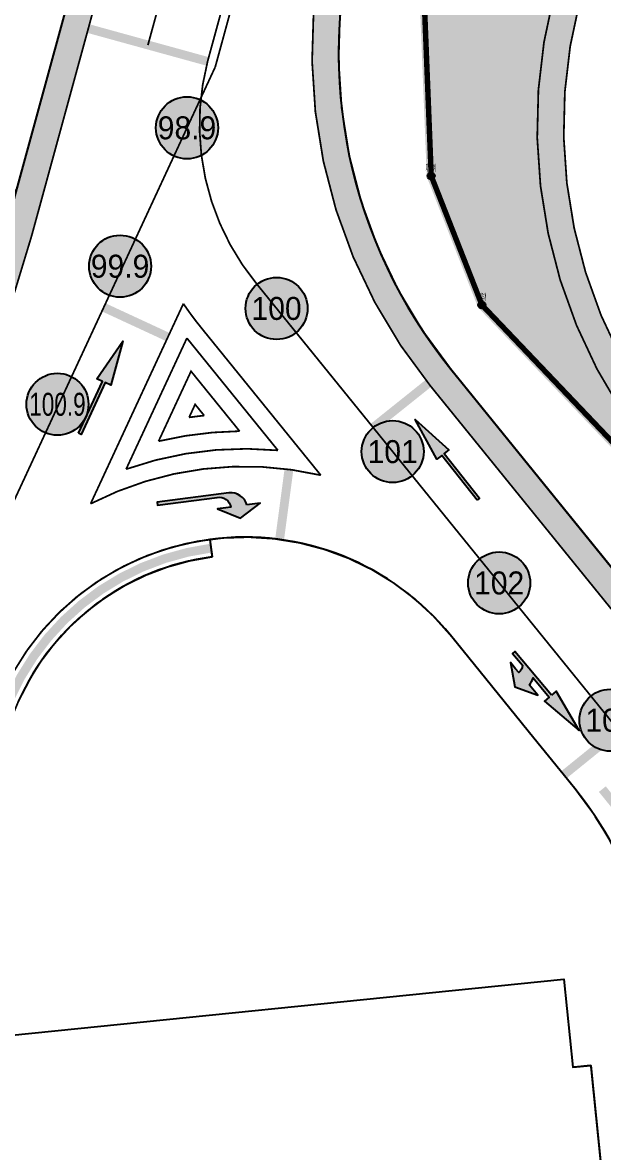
# Model space of a CAD drawing. Header units: millimetres. Extents: x 9 to 403, y 12 to 283.
# Drawn here: x 76.7 to 109.5, y 90.4 to 154.3 of the extents above; entities that cross this region are included whole.
import ezdxf
from ezdxf.enums import TextEntityAlignment as Align

# ---------------------------------------------------------------- set-up
doc = ezdxf.new("R2010")
doc.units = ezdxf.units.MM
for name, pattern in [('CENTER', [2, 1.25, -0.25, 0.25, -0.25]), ('DASHED', [0.75, 0.5, -0.25]), ('PHANTOM2', [12.5, 10, -0.5, 0.5, -0.5, 0.5, -0.5])]:
    doc.linetypes.add(name, pattern=pattern)
for name, color, linetype in [('1-지적경계점', 6, 'Continuous'), ('3-노면표시', 7, 'Continuous'), ('CODE', 2, 'Continuous'), ('LSMD_CONT_LDREG_41500', 1, 'Continuous'), ('가구1', 5, 'Continuous'), ('건축계획', 7, 'Continuous'), ('도로레벨', 5, 'Continuous'), ('도로레벨1', 7, 'Continuous'), ('도로해치', 253, 'Continuous'), ('사업부지', 7, 'Continuous'), ('성토옹벽', 6, 'Continuous'), ('솔리드', 7, 'PHANTOM2'), ('절토옹벽', 2, 'Continuous')]:
    doc.layers.add(name, color=color, linetype=linetype)
doc.styles.add('ghs', font='romans.shx', dxfattribs={"bigfont": 'ghs.shx'})
doc.styles.add('HY헤드라인', font='H2HDRM.TTF')

# ---------------------------------------------------------------- blocks, each defined once
blk = doc.blocks.new('NM직진')
at = {"layer": '3-노면표시'}
blk.add_hatch(color=256, dxfattribs=at).paths.add_polyline_path([(-0.1730768365396216, 1.819e-12), (-0.1730768365396216, 3.230767615360491), (-0.5192305096134078, 3.230767615360491), (-0.0865384182707203, 5.769227884570682), (0.3461536730719672, 3.230767615360491), (-1.819e-12, 3.230767615360491), (0, 0)])
blk.add_lwpolyline([(-0.1730768365396216, 1.819e-12), (-0.1730768365396216, 3.230767615360491), (-0.5192305096134078, 3.230767615360491), (-0.0865384182707203, 5.769227884570682), (0.3461536730719672, 3.230767615360491), (-1.819e-12, 3.230767615360491), (0, 0)], close=True, dxfattribs=at)
blk = doc.blocks.new('NM좌회전')
at = {"layer": '3-노면표시'}
h = blk.add_hatch(color=256, dxfattribs=at)
edge = h.paths.add_edge_path()
edge.add_arc((-0.9595495732236115, 4.071449360168137), 0.9598674876828718, 1.4746845060361125, 80.89716582540711, ccw=False)
edge.add_line((0, 4.096151798044047), (0, 0))
edge.add_line((0, 0), (-0.1730768365378026, 0))
edge.add_line((-0.1730768365378026, 0), (-0.1730768365378026, 3.403844451895565))
edge.add_arc((-0.8364772293463837, 3.432746337409017), 0.6640296681360046, 357.5054136388869, 87.51548051717604)
edge.add_line((-0.8076919038412597, 4.096151798044047), (-0.8076919038412597, 3.807690403815286))
edge.add_line((-0.8076919038412597, 3.807690403815286), (-0.8076919038412597, 3.346152173049631))
edge.add_line((-0.8076919038412597, 3.346152173049631), (-1.499999249988832, 4.557690028808792))
edge.add_line((-1.499999249988832, 4.557690028808792), (-0.8076919038412597, 5.769227884568862))
edge.add_line((-0.8076919038412597, 5.769227884568862), (-0.8076919038394407, 5.019228259574447))
blk.add_lwpolyline([(-0.8076919038394407, 5.019228259574447, -0.3611191204174331), (0, 4.096151798044047), (0, 0), (-0.1730768365378026, 0), (-0.1730768365378026, 3.403844451895565, 0.4142650246982413), (-0.8076919038412597, 4.096151798044047), (-0.8076919038412597, 3.807690403815286), (-0.8076919038412597, 3.346152173049631), (-1.499999249988832, 4.557690028808792), (-0.8076919038412597, 5.769227884568862)], format="xyb", close=True, dxfattribs=at)
blk = doc.blocks.new('NM직우')
at = {"layer": '3-노면표시'}
h = blk.add_hatch(color=256, dxfattribs=at)
edge = h.paths.add_edge_path()
edge.add_line((0, 3.230767615358686), (0, 0))
edge.add_line((0, 0), (0.1730768365370636, 0))
edge.add_line((0.1730768365370636, 0), (0.1730768365370636, 0.8820304433823338))
edge.add_arc((0.6287692896893975, 0.3990399793935591), 0.664029668135456, 92.48451948285032, 133.334240361287, ccw=False)
edge.add_line((0.5999839641839912, 1.062445440028028), (0.5999839641839912, 0.7739840457995655))
edge.add_line((0.5999839641839912, 0.7739840457995655), (0.5999839641839912, 0.3124458150340388))
edge.add_line((0.5999839641839912, 0.3124458150340388), (1.292291310332274, 1.523983670793555))
edge.add_line((1.292291310332274, 1.523983670793555), (0.5999839641839912, 2.735521526553057))
edge.add_line((0.5999839641839912, 2.735521526553057), (0.5999839641839912, 1.985521901559081))
edge.add_arc((0.7518416335684556, 1.037743002152299), 0.9598674876833847, 99.1028341746057, 127.082419178465)
edge.add_line((0.1730768365370636, 1.803495510231002), (0.1730768365370636, 3.230767615358686))
edge.add_line((0.1730768365370636, 3.230767615358686), (0.5192305096112193, 3.230767615358686))
edge.add_line((0.5192305096112193, 3.230767615358686), (0.08653841826853181, 5.769227884569089))
edge.add_line((0.0865384182685318, 5.769227884569089), (-0.3461536730741557, 3.230767615358686))
edge.add_line((-0.3461536730741557, 3.230767615358686), (0, 3.230767615358686))
blk.add_lwpolyline([(0, 3.230767615358686), (0, 0), (0.1730768365370636, 0), (0.1730768365370636, 0.8820304433823338, -0.1801523798174008), (0.5999839641839912, 1.062445440028028), (0.5999839641839912, 0.7739840457995655), (0.5999839641839912, 0.3124458150340388), (1.292291310332274, 1.523983670793555), (0.5999839641839912, 2.735521526553057), (0.5999839641839912, 1.985521901559081, 0.1226941417341954), (0.1730768365370636, 1.803495510231002), (0.1730768365370636, 3.230767615358686), (0.5192305096112193, 3.230767615358686), (0.0865384182685318, 5.769227884569089), (-0.3461536730741557, 3.230767615358686)], format="xyb", close=True, dxfattribs=at)
blk = doc.blocks.new('JJ')
at = {"layer": '1-지적경계점'}
for p, q in [((151516.9631145289, 464492.3389579273), (151516.5631145289, 464492.3389579273)), ((151516.7631145289, 464492.1389579272), (151516.7631145289, 464492.5389579273))]:
    blk.add_line(p, q, dxfattribs=at)
blk.add_circle((151516.7631145289, 464492.3389579273), 0.2, dxfattribs=at)
at = {"layer": '1-지적경계점', "extrusion": (2.7929265565e-06, -1.90342140571e-05, 0.9999999998149491), "style": 'ghs', "width": 0.2870420396340398}
blk.add_text('지적경계', height=0.3999990935341716, dxfattribs=at).set_placement((151516.4507297681, 464492.5444628144, -8.418076201682998), (151517.04139716, 464492.5444628144, -8.418076201682998), align=Align.FIT)
blk = doc.blocks.new('구배4')
at = {"layer": '도로레벨', "linetype": 'Continuous', "true_color": 0xffffff}
h = blk.add_hatch(color=7, dxfattribs=at)
edge = h.paths.add_edge_path()
edge.add_arc((297445.3605552225, 358740.1302085304), 1.755, 0, 360)
h = blk.add_hatch(color=7, dxfattribs=at)
edge = h.paths.add_edge_path()
edge.add_arc((297451.9264172204, 358732.0246332055), 1.755, 0, 360)
h = blk.add_hatch(color=7, dxfattribs=at)
edge = h.paths.add_edge_path()
edge.add_arc((297457.9493906065, 358724.5892554169), 1.755, 0, 360)
h = blk.add_hatch(color=7, dxfattribs=at)
edge = h.paths.add_edge_path()
edge.add_arc((297464.2438082989, 358716.8187788606), 1.755, 0, 360)
h = blk.add_hatch(color=7, dxfattribs=at)
edge = h.paths.add_edge_path()
edge.add_arc((297470.5381567344, 358709.0482462039), 1.755, 0, 360)
at = {"layer": '도로레벨', "color": 7, "linetype": 'Continuous'}
for centre in [(297445.3605552225, 358740.1302085304, 16.504), (297451.9264172204, 358732.0246332055, 16.504), (297457.9493906065, 358724.5892554169, 16.504), (297464.2438082989, 358716.8187788606, 16.504), (297470.5381567344, 358709.0482462039, 16.504)]:
    blk.add_circle(centre, 1.755, dxfattribs=at)
at = {"layer": '도로레벨1', "color": 5, "linetype": 'Continuous', "style": 'HY헤드라인'}
for s, p in [('100', (297445.3605552225, 358740.1302085304, 16.504)), ('101', (297451.9264172204, 358732.0246332055, 16.504)), ('102', (297457.9493906065, 358724.5892554169, 16.504)), ('103', (297464.2438082989, 358716.8187788606, 16.504)), ('104', (297470.5381567344, 358709.0482462039, 16.504))]:
    blk.add_text(s, height=1.3, dxfattribs=at).set_placement(p, align=Align.MIDDLE_CENTER)

msp = doc.modelspace()

# ---------------------------------------------------------------- hatches: boundary and pattern name
at = {"layer": '도로레벨', "linetype": 'Continuous', "true_color": 0xffffff}
h = msp.add_hatch(color=7, dxfattribs=at)
edge = h.paths.add_edge_path()
edge.add_arc((85.98766607425284, 148.3707678845209), 1.755, 0, 360)
h = msp.add_hatch(color=7, dxfattribs=at)
edge = h.paths.add_edge_path()
edge.add_arc((82.20145157946615, 140.5372636924554), 1.755, 0, 360)
h = msp.add_hatch(color=7, dxfattribs=at)
edge = h.paths.add_edge_path()
edge.add_arc((78.65877630370312, 132.7206035430833), 1.755, 0, 360)
at = {"layer": '사업부지', "linetype": 'Continuous', "ltscale": 10}
h = msp.add_hatch(dxfattribs=at)
h.set_pattern_fill('AR-HBONE', color=8, scale=0.1, style=0)
h.set_pattern_definition([(45, (-264112.2288607929, -407444.1227390573), (0, 0.565685424949238), [1.200000000000001, -0.4000000000000004]), (135, (-264111.9460180674, -407443.8398963449), (0, 0.565685424949238), [1.2, -0.4])])
edge = h.paths.add_edge_path()
edge.add_arc((123.0578339104039, 152.6534523189008), 28.50000000067526, 164.7264985139124, 219.0089492971459, ccw=False)
edge.add_line((95.56447235006715, 160.1611197429999), (106.1979774560394, 199.1014168306543))
edge.add_arc((110.5390345381537, 197.9159956637128), 4.499999992579293, 90.00000006447777, 164.7264985574904, ccw=False)
edge.add_line((110.5390345330896, 202.4159956562622), (111.3325384135904, 202.4159956562622))
edge.add_arc((111.3325384135904, 203.9159956562622), 1.5, 270, 0)
edge.add_line((112.8325384135904, 203.9159956562622), (110.5390345330896, 203.9159956562622))
edge.add_arc((110.5390345333225, 197.9159956556801), 6.000000000577955, 90.00000000222337, 164.726498495999)
edge.add_line((104.7509584154549, 199.4965572205662), (94.11745332438375, 160.5562601357057))
edge.add_arc((123.0578339082502, 152.6534523041743), 29.99999999934917, 164.7264984801628, 219.0089492619996)
edge.add_line((99.74640423316384, 133.7701992352783), (110.3075409706297, 120.732445871207))
edge.add_line((110.3075409706297, 120.732445871207), (111.8240284051361, 118.8603378336235))
edge.add_line((111.8240284051361, 118.8603378336235), (118.5496962841215, 110.5574814413964))
edge.add_arc((117.6055336472426, 111.723052937287), 1.499999998962363, 309.0089484785146, 39.00894848476893)
edge.add_line((118.7711051430168, 112.6672155742823), (112.9895999010267, 119.8045004864513))
edge.add_line((112.9895999010267, 119.8045004864513), (111.4731124665203, 121.6766085258974))
edge.add_line((111.4731124665203, 121.6766085258974), (100.9119757290545, 134.7143618890374))
h = msp.add_hatch(dxfattribs=at)
h.set_pattern_fill('AR-HBONE', color=8, scale=0.1, style=0)
h.set_pattern_definition([(45, (-296720.1410720054, -354806.9224051472), (4.440892098500626e-17, 0.565685424949238), [1.200000000000001, -0.4000000000000004]), (135, (-296719.858229293, -354806.6395624347), (4.440892098500626e-17, 0.565685424949238), [1.2, -0.4])])
edge = h.paths.add_edge_path()
edge.add_arc((108.1847318988374, 195.0723302168013), 8.499999999992937, 357.46440021136016, 56.78516630010512, ccw=False)
edge.add_arc((108.1847318988374, 195.0723302168013), 8.499999999997353, 345.3748733597982, 357.46440021136, ccw=False)
edge.add_line((116.409319440202, 192.9261336334572), (106.7447586791903, 155.8899056180786))
edge.add_arc((135.2889154406229, 148.4413410052481), 29.50000000020882, 165.3748733598192, 223.5788823727417)
edge.add_line((113.9183488303178, 128.1054396786318), (139.9758775305316, 100.7221365218107))
edge.add_arc((152.6533314913476, 112.7858077935349), 17.50000009946504, 223.578886552124, 282.2641589090065)
edge.add_arc((152.6533314578199, 112.785807684512), 17.50000000003145, 282.2641590920945, 315.1861856623129)
edge.add_arc((174.6447570205863, 90.93684428311519), 13.4999999999482, 75.37487335987049, 135.186185662344, ccw=False)
edge.add_line((178.0534221823408, 103.9994244958331), (179.9119767580495, 103.5144368341831))
edge.add_line((179.9119767580495, 103.5144368341831), (180.290717303761, 104.9658346427428))
edge.add_line((180.290717303761, 104.9658346427428), (178.4321627558755, 105.4508222972332))
edge.add_arc((174.6447570205863, 90.93684428305698), 15.00000000001573, 75.37487335989026, 135.186185662291)
edge.add_arc((152.6533314578199, 112.785807684512), 16.00000000002185, 282.26415909214387, 315.1861856622119, ccw=False)
edge.add_arc((152.6533314578199, 112.785807684512), 16.00000000002493, 223.5788867352592, 282.2641590921439, ccw=False)
edge.add_line((141.0625165090395, 101.7561654045536), (115.0049878105136, 129.1394685596866))
edge.add_arc((135.2889154405647, 148.4413410053063), 28.00000000016149, 165.3748733599211, 223.5788823728654, ccw=False)
edge.add_line((108.1961564805905, 155.5111650445439), (117.8607172416022, 192.5473930599225))
edge.add_arc((108.1847318988374, 195.0723302168013), 9.999999999976549, 345.3748733597546, 357.4644002112569)
edge.add_arc((108.1847318988374, 195.0723302168013), 9.999999999976517, 357.4644002112572, 62.33622634675494)
edge.add_line((112.827553357646, 203.9292037566598), (112.8408605458761, 202.1836216622438))
h = msp.add_hatch(dxfattribs=at)
h.set_pattern_fill('AR-HBONE', color=8, scale=0.1, style=0)
h.set_pattern_definition([(45, (-274196.2781747405, -385484.8149053951), (0, 0.565685424949238), [1.200000000000001, -0.4000000000000004]), (135, (-274195.9953320299, -385484.5320626826), (0, 0.565685424949238), [1.2, -0.4])])
edge = h.paths.add_edge_path()
edge.add_line((41.35656719166661, 39.85704173215765), (43.01745103556539, 39.85704173215765))
edge.add_line((43.01745103556539, 39.85704173215765), (45.19937645155812, 44.44659776867468))
edge.add_line((45.19937645155812, 44.44659776867468), (47.72065569717313, 49.74996524279106))
edge.add_line((47.72065569717313, 49.74996524279106), (48.37255695719148, 51.12120244906384))
edge.add_arc((-2.202924457603444, 75.1653426417439), 55.99999997961187, 334.5730714387743, 345.7319042748742)
edge.add_line((52.06965017575646, 61.36361664229173), (63.2976460184517, 105.5155031147702))
edge.add_arc((144.7065079833927, 84.81291406949151), 83.99999998614864, 155.136387039377, 165.7319042462983, ccw=False)
edge.add_line((68.49236549693967, 120.1315279237284), (71.45405893284703, 126.5225750047072))
edge.add_arc((-19.27706306915854, 168.5685438855841), 99.9999999888662, 335.1363870308743, 344.7264985155114)
edge.add_line((77.19087220985318, 142.2258511769875), (90.19490711647893, 189.847117892216))
edge.add_arc((39.30807124335195, 203.7428876308082), 52.74999981638522, 344.7264992158724, 345.4516607360083)
edge.add_arc((84.5590816910925, 191.9994410478799), 5.999999994584322, 345.4516599484725, 90.0000264669585)
edge.add_line((84.55907891947652, 197.9994410413607), (79.55771945673848, 197.9994387232988))
edge.add_arc((81.05771945673848, 197.9994394217907), 1.500000002793968, 180.0000266590735, 270.0000267657952)
edge.add_line((81.05772015709306, 196.4994394180654), (84.55907960492993, 196.4994410413607))
edge.add_arc((84.5590816910925, 191.9994410404294), 4.500000000157605, 345.45166002640866, 90.00002656184682, ccw=False)
edge.add_arc((39.30807121354962, 203.742887739773), 51.24999989249027, 344.7264991352543, 345.4516606554489, ccw=False)
edge.add_line((88.74788809079553, 190.2422582839905), (75.74385318416978, 142.6209915696933))
edge.add_arc((-19.27706308405971, 168.568543917249), 98.49999999961857, 335.13638701751415, 344.72649850068575, ccw=False)
edge.add_line((70.09309208650018, 127.1532645372032), (67.13139866549398, 120.7622174571558))
edge.add_arc((144.7065079833927, 84.8129140154748), 85.50000000971745, 155.136387003055, 165.7319042117385)
edge.add_line((61.84391632933045, 105.8851922040163), (50.61592050153638, 61.73330573246915))
edge.add_arc((-2.202924457603444, 75.16534269203532), 54.49999999983003, 334.57307138846335, 345.7319042254435, ccw=False)
edge.add_line((47.01785657066728, 51.76524192069758), (46.36595531064893, 50.39400471256215))
edge.add_line((46.36595531064893, 50.39400471256215), (43.84467607993508, 45.09063723937709))
edge.add_line((43.84467607993508, 45.09063723937709), (41.35656719166661, 39.85704173215765))
at = {"layer": '솔리드', "linetype": 'Continuous'}
h = msp.add_hatch(dxfattribs=at)
h.set_pattern_fill('CROSS', color=8, scale=3, style=0)
h.set_pattern_definition([(0, (-296696.9569723642, -354727.4611663663), (0.75, 0.75), [0.375, -1.125]), (90, (-296696.7694723642, -354727.6486663663), (-0.7499999999999999, 0.75), [0.375, -1.125])])
edge = h.paths.add_edge_path()
edge.add_line((132.3701780035707, 236.8150489718361), (130.3788605334784, 236.0000489742202))
edge.add_line((130.3788605334784, 236.0000489742202), (127.8685123304102, 233.0523044947009))
edge.add_line((127.8685123304102, 233.0523044947009), (134.974273132052, 231.1980644519032))
edge.add_arc((135.3530137055867, 232.6494622533033), 1.49999999998355, 255.3748733595067, 345.3748733595068)
edge.add_line((136.8044115069869, 232.2707216797686), (137.7386382550548, 235.850836256676))
edge.add_line((137.7386382550548, 235.850836256676), (165.6133562654803, 228.5769609095702))
edge.add_line((165.6133562654803, 228.5769609095702), (164.6794301477574, 224.9979983987693))
edge.add_arc((166.1308279491576, 224.6192578253509), 1.499999999954156, 165.3748733638094, 255.3748733460374)
edge.add_line((165.7520873752736, 223.167860024009), (166.1309459355042, 223.0677668066752))
edge.add_line((166.1309459355042, 223.0677668066752), (164.6159836413652, 217.2621756010163))
edge.add_line((164.6159836413652, 217.2621756010163), (150.9728443079592, 220.8223369922895))
edge.add_arc((150.5941037344245, 219.3709391908893), 1.49999999998355, 75.37487335950675, 165.3748733595068)
edge.add_line((149.1427059330243, 219.7496797644241), (148.9154615867964, 218.8788410756212))
edge.add_line((148.9154615867964, 218.8788410756212), (226.3233443289727, 198.6793438202991))
edge.add_line((226.3233443289727, 198.6793438202991), (229.0411688208777, 197.971162234881))
edge.add_line((229.0411688208777, 197.971162234881), (223.6459461276035, 205.3510073214826))
edge.add_line((223.6459461276035, 205.3510073214826), (224.4532195183646, 205.9411849833383))
edge.add_line((224.4532195183646, 205.9411849833383), (229.6382601203594, 198.8488370702077))
edge.add_line((229.6382601203594, 198.8488370702077), (247.8255485755589, 194.1028135111379))
edge.add_line((247.8255485755589, 194.1028135111379), (240.705720973151, 166.8184292348275))
edge.add_line((240.705720973151, 166.8184292348275), (240.9413488888612, 166.7569424105865))
edge.add_line((240.9413488888612, 166.7569424105865), (232.0283216965116, 132.600713896955))
edge.add_line((232.0283216965116, 132.600713896955), (238.1725724348879, 130.9973789771726))
edge.add_line((238.1725724348879, 130.9973789771726), (235.6728849219588, 121.4181534165806))
edge.add_line((235.6728849219588, 121.4181534165806), (229.5286341835825, 123.0214883364212))
edge.add_line((229.5286341835825, 123.0214883364212), (226.2462162374367, 110.4427072974328))
edge.add_line((226.2462162374367, 110.4427072974328), (221.9843617183004, 111.5548331635479))
edge.add_line((221.9843617183004, 111.5548331635479), (220.4576315927051, 105.7041456418052))
edge.add_line((220.4576315927051, 105.7041456418052), (220.9693092478054, 104.5090782890735))
edge.add_line((220.9693092478054, 104.5090782890735), (204.2784179538802, 97.3627395495829))
edge.add_line((204.2784179538802, 97.3627395495829), (194.5517234001971, 95.46812370679675))
edge.add_line((194.5517234001971, 95.46812370679675), (192.6598351602523, 94.82560470657756))
edge.add_line((192.6598351602523, 94.82560470657756), (177.1782584211986, 98.865503464575))
edge.add_line((177.1782584211986, 98.865503464575), (178.4883340030873, 103.8859347604854))
edge.add_line((178.4883340030873, 103.8859347604854), (178.0534221823408, 103.9994244958331))
edge.add_arc((174.6447570654062, 90.93684429539701), 13.49999997674929, 75.37487353076725, 135.1861170693452)
edge.add_arc((152.6533314913476, 112.7858077935349), 17.50000009944609, 223.5788865521241, 315.1862383782775, ccw=False)
edge.add_line((139.9758775305316, 100.7221365218107), (113.9183488303178, 128.1054396786318))
edge.add_arc((135.2889154406229, 148.4413410053063), 29.5000000002327, 165.3748733599285, 223.5788823728236, ccw=False)
edge.add_line((106.7447586791903, 155.8899056180786), (116.409319440202, 192.9261336334572))
edge.add_arc((108.1847318988374, 195.0723302168013), 8.499999999995753, 345.3748733597984, 56.78516630010513)
edge.add_line((112.8408605458761, 202.1836216622438), (112.8408605458761, 201.7470489728554))
edge.add_line((112.8408605458761, 201.7470489728554), (114.5898605289484, 195.9540489731995))
edge.add_line((114.5898605289484, 195.9540489731995), (113.0298605265642, 188.105048973736))
edge.add_line((113.0298605265642, 188.105048973736), (109.1958605351473, 180.7730489732754))
edge.add_line((109.1958605351473, 180.7730489732754), (102.3668605240608, 170.0360489726705))
edge.add_line((102.3668605240608, 170.0360489726705), (99.3078605237032, 158.1610489726705))
edge.add_line((99.3078605237032, 158.1610489726705), (99.80486053252469, 145.6480489733918))
edge.add_line((99.80486053252469, 145.6480489733918), (102.6728605331817, 138.3410489724307))
edge.add_line((102.6728605331817, 138.3410489724307), (116.1458605232264, 124.1780489726049))
edge.add_line((116.1458605232264, 124.1780489726049), (117.9538605513598, 120.9130489711357))
edge.add_line((117.9538605513598, 120.9130489711357), (121.9418605271575, 113.7110489723096))
edge.add_line((121.9418605271575, 113.7110489723096), (132.1468605249619, 102.9990489724847))
edge.add_line((132.1468605249619, 102.9990489724847), (140.2478605355799, 96.50804897331966))
edge.add_line((140.2478605355799, 96.50804897331966), (147.2718605253111, 89.445048972481))
edge.add_line((147.2718605253111, 89.445048972481), (148.9418605270411, 79.60304897340814))
edge.add_line((148.9418605270411, 79.60304897340814), (151.8628605458151, 78.43204897326052))
edge.add_line((151.8628605458151, 78.43204897326052), (155.079860523584, 77.17604897233525))
edge.add_line((155.079860523584, 77.17604897233525), (155.0038605334784, 89.0780489730356))
edge.add_line((155.0038605334784, 89.0780489730356), (157.204860523584, 93.18504897381047))
edge.add_line((157.204860523584, 93.18504897381047), (166.4058605285908, 95.18304897441396))
edge.add_line((166.4058605285908, 95.18304897441396), (172.1738605352665, 103.5280489713592))
edge.add_line((172.1738605352665, 103.5280489713592), (173.4398605378891, 99.37804897378066))
edge.add_line((173.4398605378891, 99.37804897378066), (171.4838605376507, 92.82204897205213))
edge.add_line((171.4838605376507, 92.82204897205213), (178.411860525849, 88.61604897361815))
edge.add_line((178.411860525849, 88.61604897361815), (177.7508605273987, 84.92604897233525))
edge.add_line((177.7508605273987, 84.92604897233525), (177.9468605371738, 84.77704897305796))
edge.add_line((177.9468605371738, 84.77704897305796), (234.2218605282332, 108.8610489719255))
edge.add_line((234.2218605282332, 108.8610489719255), (242.6848605426575, 130.4990489740563))
edge.add_line((242.6848605426575, 130.4990489740563), (242.0418605508829, 143.3690489732368))
edge.add_line((242.0418605508829, 143.3690489732368), (251.7628605368162, 199.0430489728866))
edge.add_line((251.7628605368162, 199.0430489728866), (243.9418605270411, 196.5350489734379))
edge.add_line((243.9418605270411, 196.5350489734379), (242.5778605345484, 198.0860489723678))
edge.add_line((242.5778605345484, 198.0860489723678), (236.8838605434947, 201.1860489731595))
edge.add_line((236.8838605434947, 201.1860489731595), (229.373860523462, 203.926048972277))
edge.add_line((229.373860523462, 203.926048972277), (222.2438605282304, 210.4660489733038))
edge.add_line((222.2438605282304, 210.4660489733038), (207.3038605447008, 214.586048973532))
edge.add_line((207.3038605447008, 214.586048973532), (186.9438605308613, 217.5960489722607))
edge.add_line((186.9438605308613, 217.5960489722607), (175.1138605328823, 216.7560489714784))
edge.add_line((175.1138605328823, 216.7560489714784), (174.083860531632, 221.3560489720954))
edge.add_line((174.083860531632, 221.3560489720954), (165.9438605460535, 233.1160489726868))
edge.add_line((165.9438605460535, 233.1160489726868), (146.7638605239416, 242.7060489735273))
edge.add_line((146.7638605239416, 242.7060489735273), (136.0351794930256, 238.3150489718361))
edge.add_line((136.0351794930256, 238.3150489718361), (128.6748605372931, 238.3150489718361))
edge.add_line((128.6748605372931, 238.3150489718361), (124.4078605326439, 239.4690489728642))
edge.add_line((124.4078605326439, 239.4690489728642), (120.9908605369354, 238.6160489736764))
edge.add_line((120.9908605369354, 238.6160489736764), (113.5678605439688, 240.5220489731697))
edge.add_line((113.5678605439688, 240.5220489731697), (112.8408605458761, 239.2530489728493))
edge.add_line((112.8408605458761, 239.2530489728493), (112.8408605458761, 217.6445579553662))
edge.add_line((112.8408605458761, 217.6445579553662), (112.8408605458761, 217.0930030537826))
edge.add_line((112.8408605458761, 217.0930030537826), (113.3326932515564, 217.0930030537826))
edge.add_line((113.3326932515564, 217.0930030537826), (113.3326932515564, 239.1193047032981))
edge.add_line((113.3326932515564, 239.1193047032981), (113.8104551131336, 239.9435385172079))
edge.add_line((113.8104551131336, 239.9435385172079), (120.9180834068765, 238.1185163513697))
edge.add_line((120.9180834068765, 238.1185163513697), (128.6650712146155, 237.8150489718361))
edge.add_line((128.6650712146155, 237.8150489718361), (135.6054998450644, 237.8150489718361))
edge.add_line((135.6054998450644, 237.8150489718361), (146.7514598613569, 242.3768200206511))
edge.add_line((146.7514598613569, 242.3768200206511), (165.7408792984869, 232.8821293856423))
edge.add_line((165.7408792984869, 232.8821293856423), (173.3442575383314, 221.8897963866881))
edge.add_line((173.3442575383314, 221.8897963866881), (172.5218308707198, 221.32092524452))
edge.add_line((172.5218308707198, 221.32092524452), (165.0643205245223, 232.1023745533718))
edge.add_line((165.0643205245223, 232.1023745533718), (146.7101947415584, 241.2794189998355))
edge.add_line((146.7101947415584, 241.2794189998355), (135.8022185856906, 236.8150489718361))
edge.add_line((135.8022185856906, 236.8150489718361), (132.3701780035707, 236.8150489718361))

# ---------------------------------------------------------------- linework, layer by layer
at = {"color": 8, "linetype": 'Continuous'}
msp.add_solid([(110.5440109993878, 109.2202241837336), (109.2851274933281, 110.7743195143818), (110.9325348313513, 109.5349450621112), (109.6736513103905, 111.0890403927593)], dxfattribs=at)
at = {"layer": 'LSMD_CONT_LDREG_41500', "color": 1, "linetype": 'Continuous', "const_width": 0.3, "elevation": 85.90268173765944, "flags": 128}
msp.add_lwpolyline([(99.3078605237032, 158.1610489726705), (99.80486053252469, 145.6480489733336), (102.6728605332399, 138.3410489723725), (116.1458605232264, 124.1780489726631), (117.9538605513598, 120.9130489711357), (121.9418605270411, 113.7110489724843), (132.1468605252529, 102.9990489721937), (140.2478605362202, 96.50804897273758), (147.2718605252529, 89.44504897265563), (148.9418605270411, 79.60304897340814), (151.8628605457569, 78.43204897331873), (155.079860523584, 77.17604897233525), (155.0038605334784, 89.0780489730356), (157.204860523584, 93.18504897381047), (166.4058605285908, 95.18304897441396), (172.1738605352665, 103.5280489713592)], dxfattribs=at)
at = {"layer": 'LSMD_CONT_LDREG_41500', "color": 7, "linetype": 'Continuous', "const_width": 0.00026, "elevation": 85.90268173765944, "flags": 128}
for points in [[(99.3070772560394, 158.1615043507014), (99.7970772553316, 145.6515043508667), (102.6670772553852, 138.3415043503452), (116.1370772562303, 124.181504350138), (121.9370772560441, 113.7115043494092), (132.1470772558904, 103.0015043506106), (140.2470772555179, 96.51150435027068), (147.2670772560604, 89.45150434980735), (148.9370772559276, 79.61150434989815), (151.8570772558531, 78.44150434997266), (155.0770772556506, 77.18150435019618), (162.4970772554597, 74.19150435003087), (173.6970772557041, 71.67150435036149)], [(94.77707725577864, 155.7715043500472), (94.59707725619307, 153.7915043495419), (94.57707725559237, 151.8115043510739), (94.70707725548061, 149.8315043504523), (94.98707725574138, 147.8615043497817), (95.41707725544336, 145.911504350585), (95.91707725544336, 144.1615043507014), (96.55707725615582, 142.2715043500472), (97.33707725548527, 140.4415043500309), (98.23707725579959, 138.6815043501962), (99.28707725561333, 136.9815043509412), (100.4370772560441, 135.3615043498399), (109.8370772554271, 123.7215043493603), (119.9270772562094, 111.2915043495419), (118.8870772561139, 110.4615043495256), (138.2470772555179, 86.60150435012167)], [(138.2470772555179, 86.60150435012167), (133.4070772556669, 92.56650435008908), (118.8870772561139, 110.4615043495256), (119.9270772562094, 111.2915043495419), (109.8370772554271, 123.7215043493603), (100.4370772560441, 135.3615043498399), (100.1860772557637, 135.7155043501813), (99.28707725561333, 136.9815043509412), (98.23707725579959, 138.6815043501962), (97.33707725548527, 140.4415043500309), (96.55707725615582, 142.2715043500472), (95.91707725544336, 144.1615043507014), (95.41707725544336, 145.911504350585), (94.98707725574138, 147.8615043497817), (94.70707725548061, 149.8315043504523), (94.57707725559237, 151.8115043510739), (94.59707725619307, 153.7915043495419), (94.72107725591275, 155.1525043510306)]]:
    msp.add_lwpolyline(points, dxfattribs=at)
at = {"layer": '가구1', "color": 8, "linetype": 'CENTER', "ltscale": 3, "const_width": 0.5, "flags": 128}
msp.add_lwpolyline([(277.7982979293528, 49.07416832887668), (260.6676932449999, 44.66173985016633), (256.9106932457152, 43.10773984876562), (250.180693256444, 49.86773984947342), (211.2056932475033, 45.89973985006202), (194.44569325704, 55.69073984840054), (187.7306932534638, 63.17773984906364), (180.837693246788, 68.56373984900404), (173.6886932726565, 71.6707398497789), (162.4936932500067, 74.1837398491158), (155.0716932590666, 77.17673984889973), (151.8546932514372, 78.4327398498832), (148.9336932476225, 79.60373984997261), (147.2636932607355, 89.44573985015143), (140.2396932568016, 96.50873984930206), (132.1386932607355, 102.9997398496895), (121.9336932625237, 113.7117398490487), (117.94569325704, 120.9137398486315), (116.1376932736101, 124.1787398482962), (102.6646932538214, 138.3417398498683), (99.79669325310613, 145.6487398508294), (99.2996932591858, 158.1617398501663), (102.3586932446423, 170.0367398501663), (109.1876932557287, 180.7737398508294), (113.0216932620468, 188.1057398493691), (114.5816932495298, 195.954739849764), (112.8326932515564, 201.7477398484303), (112.832267793602, 208.6146862252905), (112.8326932515564, 239.2537398503451), (113.5596932496491, 240.5227398497342), (96.55169324833776, 244.8907398485868), (80.64269325394059, 249.0587398500471), (79.55769324559594, 249.7837398496746), (79.55769324559594, 181.3507398485496), (71.33169324952985, 181.7377398486539), (40.32569325227166, 59.81273984884012), (39.33634852129842, 57.73170948562313), (30.83853483456994, 39.8570417340203)], dxfattribs=at)
at = {"layer": '도로레벨', "color": 7, "linetype": 'Continuous'}
for centre in [(85.98766607425284, 148.3707678845209, -16.504), (82.20145157946615, 140.5372636924554, -16.504), (78.65877630370312, 132.7206035430833, -16.504)]:
    msp.add_circle(centre, 1.755, dxfattribs=at)
at = {"layer": '도로해치', "color": 8, "flags": 128}
for points in [[(41.35656717676545, 39.85704172750104), (43.84467607993508, 45.09063723937709), (46.36595531064893, 50.39400471256215), (47.01785657066728, 51.76524192069758, 0.0487281056979027), (50.61592050153638, 61.73330573246915), (61.84391632933045, 105.8851922068103, -0.0462646315041099), (67.13139866549398, 120.7622174571558), (70.09309208650018, 127.1532645372032, 0.041869195533845), (75.74385318416978, 142.6209915696933), (88.74788809079553, 190.2422582839905, 0.0031641245940022)], [(95.56447235006715, 160.1611197429999, 0.2413826037789644), (100.9119757290545, 134.7143618890374), (111.4731124665203, 121.6766085258974), (112.9895999010267, 119.8045004864513), (118.7711051430168, 112.6672155742823, -0.4142135624000127), (118.5496962841215, 110.5574814413964), (118.5496962841215, 110.5574814413964), (118.5496962841215, 110.5574814413964), (118.5496962841215, 110.5574814413964), (137.5456497694912, 87.10692211774278, 0.14801059241067), (161.9970438804093, 70.51936472741056), (161.0740729447069, 70.80708600928176, -0.102992130512165), (185.3008628811302, 57.33669856910694)]]:
    msp.add_lwpolyline(points, format="xyb", dxfattribs=at)
at = {"layer": '사업부지', "color": 8, "linetype": 'PHANTOM2', "ltscale": 10, "const_width": 0.3, "flags": 128}
msp.add_lwpolyline([(277.7982978720764, 49.07416831094872), (260.6676932771305, 44.66173985086482), (256.9106932778458, 43.10773984946411), (250.1806932587723, 49.86773985017192), (211.2056932647328, 45.89973985076051), (194.4456932593683, 55.69073985003035), (187.7306932557921, 63.17773985069346), (180.8376932640175, 68.56373985063385), (173.6886932749848, 71.67073984954607), (162.4936932672362, 74.18373985167693), (155.0716932613949, 77.1767398486669), (151.8546932537655, 78.43273985151302), (148.933693264852, 79.6037398506711), (147.2636932630638, 89.44573985084992), (140.2396932591299, 96.50873984906923), (132.1386932630638, 102.999739850388), (121.933693264852, 113.7117398506786), (117.9456932593683, 120.91373984933), (116.1376932610373, 124.1787398489947), (102.6646932561497, 138.3417398505668), (99.79669325543443, 145.6487398515279), (99.29969327641527, 158.1617398499335), (102.3586932618717, 170.0367398508648), (109.187693258057, 180.7737398515279), (113.0216932643751, 188.1057398500676), (114.5816932667593, 195.9547398495312), (112.8326932538847, 201.7477398491288), (112.8322677959303, 208.6146862278516), (112.8326932538847, 239.2537398510436), (113.5596932668785, 240.522739851364), (96.55169326556722, 244.890739848354), (80.6426932562689, 249.0587398507456), (79.55769327772657, 249.7837398503731), (79.55769327772657, 181.3507398511107), (71.33169326675932, 181.737739851215), (40.32569325459997, 59.81273984953862), (39.33634853852789, 57.73170948725294), (30.83843282354871, 39.85682714030247)], dxfattribs=at)
at = {"layer": '사업부지', "color": 8, "linetype": 'Continuous', "ltscale": 10, "const_width": 0.1, "flags": 128}
for points in [[(100.9119757290545, 134.7143618890374, -0.2413826037790731), (95.56447235006715, 160.1611197429999), (106.1979774560394, 199.1014168306543, -0.3381239100097033), (110.5390345330896, 202.4159956562622), (111.3325384135904, 202.4159956562622, 0.4142135623730951), (112.8325384135904, 203.9159956562622), (112.8325384135904, 203.9159956562622), (112.8325384135904, 203.9159956562622), (110.5390345330896, 203.9159956562622, 0.338123910011505), (104.7509584154549, 199.4965572205662), (94.11745332438375, 160.5562601357057, 0.2413826037724775), (99.74640423316384, 133.7701992352783), (110.3075409706297, 120.732445871207), (111.8240284051361, 118.8603378336235), (118.5496962841215, 110.5574814413964), (118.5496962841215, 110.5574814413964), (118.5496962841215, 110.5574814413964, 0.4142135624000127), (118.7711051430168, 112.6672155742823), (112.9895999010267, 119.8045004864513), (111.4731124665203, 121.6766085258974)], [(86.8292314733925, 137.0072255057572, -0.0241076993618773), (85.78272708017255, 138.4149177593468), (80.53379448015119, 127.0882304038211, -0.17812778286766), (93.55532780546571, 128.7038404519959)], [(86.05424782890702, 136.3752357184245, -0.0015050933823472), (85.9811776008072, 136.4648054463147), (82.54311082024003, 129.0457908387585, -0.1094358830457324), (91.12854281324769, 130.1110041176258)], [(86.21413192409898, 134.5891490231558), (84.37945530075456, 130.6300948501854, -0.0551238261110296), (88.96070224303628, 131.1985001524268)], [(86.4468988801899, 132.7130882448806), (86.1052612837019, 131.9758674397423, -0.0097693550222453), (86.95834143716718, 132.0817109567403)]]:
    msp.add_lwpolyline(points, format="xyb", close=True, dxfattribs=at)
at = {"layer": '사업부지', "color": 8, "linetype": 'Continuous', "ltscale": 10, "flags": 128}
for points, const_width in [([(141.6424405004444, 95.09939212699521), (140.2389690901699, 96.51063090537775), (132.1379102792206, 103.001557568769), (121.932813423461, 113.7134653224899), (121.932813423461, 113.7134653224899), (116.1367186929646, 124.1804128761693), (102.6635907616081, 138.3432909685476), (99.79552465934182, 145.6502651197194), (99.29841122288133, 158.1632605416058), (102.3573041136923, 170.0382882456585), (109.1862072076264, 180.7753499883516), (113.0201406355562, 188.1073846814512), (114.5800697829189, 195.9563988351553), (112.8310171540442, 201.7493822758375), (112.8310172136488, 203.9160740335761)], 0.1), ([(80.40395519394303, 153.992282335396), (87.15203045565511, 152.1311547278716)], 0.5), ([(81.27839634079362, 138.2084061482279), (84.90764121968175, 136.5265673918008)], 0.5), ([(96.51585367578889, 131.4039000819727), (99.6386440422001, 133.9040110937609)], 0.5), ([(96.51551378030206, 131.4039054547726), (107.1993503596249, 118.2146787938951), (111.6648551251354, 112.7020004370539)], 0.1), ([(91.75428465265657, 129.0332792203232), (91.22498309869195, 125.0684538918837)], 0.5), ([(107.2977808441582, 111.7383286428927), (110.4059715594711, 114.2560957211359)], 0.5), ([(108.8244444008532, 95.29358988043953), (109.4301133330526, 89.3165036968245), (103.2322016086044, 88.68845780261893)], 0.1), ([(107.8093109603586, 95.19072460823793), (108.8244444008532, 95.29358988043953)], 0.1)]:
    msp.add_lwpolyline(points, dxfattribs=dict(at, const_width=const_width))
at = {"layer": '사업부지', "color": 8, "linetype": 'Continuous', "ltscale": 10, "const_width": 0.1, "elevation": 85.90268173765944, "flags": 128}
msp.add_lwpolyline([(112.827553357646, 203.9292037566598, -0.2908667411768339), (118.1749411643331, 194.6299290061985, -0.05279949481148782), (117.8607172416022, 192.5473930599225), (108.1961564805905, 155.5111650445439, 0.2595674969670109), (115.0049878105136, 129.1394685596866), (141.0625165090395, 101.7561654045536, 0.2618101119869822), (156.0520380456663, 97.1509494014723, 0.1446457408297197), (164.0037446515133, 101.5089233482546, -0.2670669707897526), (178.4321627558755, 105.4508222972332), (180.290717303761, 104.9658346427428), (178.9777500786084, 99.93432223940601), (191.5565310241735, 96.65190393539945), (192.8694983457762, 101.6834163135906), (202.2622163554851, 99.23239743882425), (220.980290103479, 107.7070612690701), (221.9836323922581, 111.5520382631627)], format="xyb", dxfattribs=at)
at = {"layer": '사업부지', "color": 8, "linetype": 'Continuous', "ltscale": 10, "elevation": 85.90268173765944, "flags": 128}
msp.add_lwpolyline([(112.8408605458761, 202.1836216622438, 0.1, 0.1, -0.2647752013405861), (116.6764097745262, 194.6962891878035, 0.1, 0.1, -0.05279949481186038), (116.409319440202, 192.9261336334572, 0.1, 0.1, 0), (106.7447586791903, 155.8899056180786, 0.1, 0.1, 0.259567496967005), (113.9183488303178, 128.1054396786318, 0.1, 0.1, 0), (139.9758775305316, 100.7221365218107, 0.1, 0.1, 0.2618101119867151), (156.3706667882587, 95.68518143745007, 0.1, 0.1, 0.1446457408303017), (165.0678458884439, 100.4517154417523, 0.1, 0.1, -0.2670669707903662), (178.0534221823408, 103.9994244958331, 0.1, 0.1, 0), (179.9119767581077, 103.5144368341831, 0, 0, 0)], format="xyseb", dxfattribs=at)
at = {"layer": '사업부지', "color": 8, "linetype": 'Continuous', "ltscale": 10, "const_width": 0.1, "flags": 128}
for points in [[(95.29766293126966, 198.3365842222526, -0.0426038047730065), (93.57128484804059, 188.9251236484675), (83.77565270919229, 153.0531489734827)], [(98.78145973641301, 198.0001919676839, -0.0426038047728877), (96.94766257960225, 188.0031294009938), (87.15203045565511, 152.1311547278716)], [(99.28376581031705, 198.0001919676839, -0.042804492427034), (97.4300022597971, 187.8714159361376), (87.58420154709245, 151.8157220415129)], [(88.74788809079553, 190.2422582839905), (75.74385318416978, 142.6209915696933, -0.041869195533845), (70.09309208650018, 127.1532645372032), (67.13139866549398, 120.7622174571558, 0.0462646315041099), (61.84391632933045, 105.8851922040163), (50.61592050153638, 61.73330573246915, -0.0487281056979027), (47.01785657066728, 51.76524192069758), (46.36595531064893, 50.39400471256215), (43.84467607993508, 45.09063723937709), (41.35656717676545, 39.85704172750104)], [(43.01745102066423, 39.85704172843236), (45.19937645155812, 44.44659776867468), (47.72065569717313, 49.74996524279106), (48.37255695719148, 51.12120244906384, 0.0487281056977111), (52.06965017575646, 61.36361664229173), (63.2976460184517, 105.5155031147702, -0.0462646315040753), (68.49236549693967, 120.1315279237284), (71.45405893284703, 126.5225750047072, 0.0418691955338259), (77.19087220985318, 142.2258511769875), (90.19490711647893, 189.847117892216, 0.0031641245937976)], [(48.81191084045793, 42.72915917982448), (51.33319010097409, 48.03252665207822), (51.98509133119012, 49.40376386114497, 0.0487281056979701), (55.94626266021157, 60.37777906724352), (67.17425848800565, 104.529665539722, -0.0462646315039562), (72.1216103758278, 118.4496891663699), (78.72138986248399, 132.6913730397179), (81.27805646020795, 138.2084115200965)], [(99.74640423316384, 133.7701992352783), (110.3075409706297, 120.732445871207), (111.8240284051361, 118.8603378336235), (137.5456497694912, 87.10692211774278, 0.14801059241067), (161.9970438804093, 70.51936472741056)], [(78.35905628163243, 86.17317355678517), (78.30638583261396, 86.16783636410821, 0.3150386648912545), (76.56971062976743, 84.67094487951238), (76.23314829427625, 83.34747965143163, 0.5208026253644704), (81.58197088796521, 77.14055368465472), (94.42643256742383, 78.43944377520222, 0.1460382760579592), (105.0030397500458, 82.79700647362608), (105.0030397500458, 82.79700647362608, 0.4149937128567512), (107.9215804364147, 110.9681337165936), (107.9216355409088, 110.9681783483653), (105.6076471235218, 113.8248037227719), (105.6076470639172, 113.8248036631672), (100.8954773719969, 119.6419906948983), (100.8954773719969, 119.6419906948983), (100.8954773719969, 119.6419906948983, 0.5600523660661167), (75.53515512008096, 116.2982113163276, 0.0445611053192792), (71.0508709575596, 103.5438279628112), (59.82287512976552, 59.39194149219531, -0.0487281056979035), (55.59762572008992, 47.68632527229477), (54.94572447497274, 46.31508806322802), (52.42444522935773, 41.01172059097428)]]:
    msp.add_lwpolyline(points, format="xyb", dxfattribs=at)
msp.add_lwpolyline([(84.1238837118807, 173.308979700069), (75.57410337287808, 175.5815264468371), (68.17033462483312, 147.7270506394385), (76.34325635690118, 144.8160286291792)], close=True, dxfattribs=at)
at = {"layer": '사업부지', "color": 8, "linetype": 'DASHED', "ltscale": 2, "const_width": 0.1, "flags": 128}
msp.add_lwpolyline([(87.58420154709245, 151.8157220415129), (81.27839634079362, 138.2084061482279)], dxfattribs=at)
msp.add_lwpolyline([(96.51585367578889, 131.4039000819727), (89.92853568751241, 139.5359628812699, -0.2401577513303165), (87.15203045565511, 152.1311547278716)], format="xyb", dxfattribs=at)
at = {"layer": '성토옹벽', "color": 8, "linetype": 'CENTER', "ltscale": 2, "const_width": 0.5, "flags": 128}
msp.add_lwpolyline([(67.61260408419992, 49.33509477109749), (67.1651723112526, 53.77564194959689), (70.25048439461614, 65.90802520581622), (70.25048439461614, 97.80451294382203, -0.0623368692291754), (70.38929535705472, 98.91358021621693), (71.53544752556706, 103.4205982682585, -0.0445682093197851), (75.99111688393975, 116.0930199629917, -0.2609764166193895), (87.34329070407773, 124.5758084521918)], format="xyb", dxfattribs=at)
at = {"layer": '성토옹벽', "color": 8, "linetype": 'Continuous', "ltscale": 10, "const_width": 0.1, "flags": 128}
msp.add_lwpolyline([(87.4076109405222, 124.0799615762486), (87.27897048253442, 125.0716552452474)], dxfattribs=at)
at = {"layer": '솔리드', "color": 8, "linetype": 'Continuous'}
for points in [[(76.23314829427625, 83.34747965143163, 0.5208026253644703), (81.58197088796521, 77.14055368465472), (94.42643256742383, 78.43944377520222, 0.1460382760579592), (105.0030397500458, 82.79700647362608, 0.4149937128567513), (107.9215804364147, 110.9681337165936), (107.9216355409088, 110.9681783483653), (105.6076471235218, 113.8248037227719), (100.8954773719969, 119.6419906948983, 0.2609568293150366), (87.27897048253442, 125.0716552452474), (87.4076109405222, 124.0799615762486, 0.260996826237053), (76.4470912243786, 115.88785611068, 0.0445755090689544)], [(73.4784578408661, 96.73752251801182), (107.3052333619061, 100.1652503374322), (107.8093109603586, 95.19072460823793), (108.8244444008532, 95.29358988043953), (109.4301133330526, 89.3165036968245), (103.2322016086044, 88.68845780261893), (103.7463610644999, 83.61444187139261), (78.87123081344987, 81.09379994844187), (78.87321551401044, 81.09915735361267), (78.35905628163243, 86.17317355678517), (78.3035218294325, 86.16754407038081, 0.3146431348574508), (76.56971062976743, 84.67094487951238)]]:
    msp.add_lwpolyline(points, format="xyb", dxfattribs=at)
at = {"layer": '절토옹벽', "color": 8, "linetype": 'Continuous', "ltscale": 10, "const_width": 0.1, "flags": 128}
for points in [[(67.08295724052812, 49.28338313450206), (66.63569064695264, 53.72229110983301), (69.75048439461614, 65.9706052529915), (69.75048439461614, 97.80451294382203, -0.0623368692307985), (69.90471880394841, 99.03680991356362), (71.0508709575596, 103.5438279628112, -0.0445611053190336), (75.53515512008096, 116.2982113163276, -0.2609568294038733), (87.27897048253442, 125.0716552489727)], [(67.1469586070242, 49.28983194355953), (66.68199502188588, 53.90437398639608), (69.75048439461614, 65.9706052529915), (69.75048439461614, 97.80451294382203, -0.0623368692307985), (69.90471880394841, 99.03680991356362), (71.0508709575596, 103.5438279628112, -0.0445611053191514), (75.53515512008096, 116.2982113163276, -0.2609168331385459), (87.27674298245336, 125.0713613822414, -0.2609168331385459)], [(68.14192058402921, 49.39008481216717), (67.69465399045373, 53.82899278936077), (70.75048439461614, 65.84544515864093), (70.75048439461614, 97.80451294382203, -0.0623368692307985), (70.87387192506219, 98.79035051887024), (72.02002409357453, 103.2973685690491, -0.0445755090636389), (76.4470912243786, 115.8878561097487, -0.2609968262673112), (87.4076109405222, 124.0799615762486)]]:
    msp.add_lwpolyline(points, format="xyb", dxfattribs=at)

# ---------------------------------------------------------------- block references
at = {"linetype": 'ByBlock'}
msp.add_blockref('구배4', (-297354.3058932196, -358601.9842371949, -16.504), dxfattribs=at)
at = {"layer": 'CODE', "linetype": 'Continuous'}
for p in [(-151416.9674212287, -464346.6912181476), (-151414.0994212131, -464353.9982181457)]:
    msp.add_blockref('JJ', p, dxfattribs=at)
at = {"layer": '건축계획', "color": 8, "linetype": 'ByBlock'}
for name, p, rotation in [('NM직진', (80.00742550451184, 131.0145186909764), 335.1363868010109), ('NM직우', (104.5366560693445, 118.7303049524604, 110.496), 219.9297263513907)]:
    msp.add_blockref(name, p, dxfattribs=dict(at, rotation=rotation))
at = {"layer": '사업부지', "color": 8, "linetype": 'Continuous', "ltscale": 10, "rotation": 38.42465298663296}
msp.add_blockref('NM직진', (102.5376240934792, 127.3963282999872, 110.496), dxfattribs=at)
at = {"layer": '사업부지', "color": 8, "linetype": 'Continuous', "ltscale": 10, "xscale": -1, "rotation": 277.3273825721805}
msp.add_blockref('NM좌회전', (84.29947768408681, 127.1805952682449, 110.496), dxfattribs=at)

# ---------------------------------------------------------------- texts
at = {"layer": '도로레벨1', "color": 5, "linetype": 'Continuous', "style": 'HY헤드라인'}
for s, p in [('98.9', (85.98766607425284, 148.3707678845209)), ('99.9', (82.20145157946615, 140.5372636924554))]:
    msp.add_text(s, height=1.3, dxfattribs=at).set_placement(p, align=Align.MIDDLE_CENTER)
at = {"layer": '도로레벨1', "color": 5, "linetype": 'Continuous', "style": 'HY헤드라인', "width": 0.75}
msp.add_text('100.9', height=1.3, dxfattribs=at).set_placement((78.65877630370312, 132.7206035430833), align=Align.MIDDLE_CENTER)

doc.saveas('drawing.dxf')
